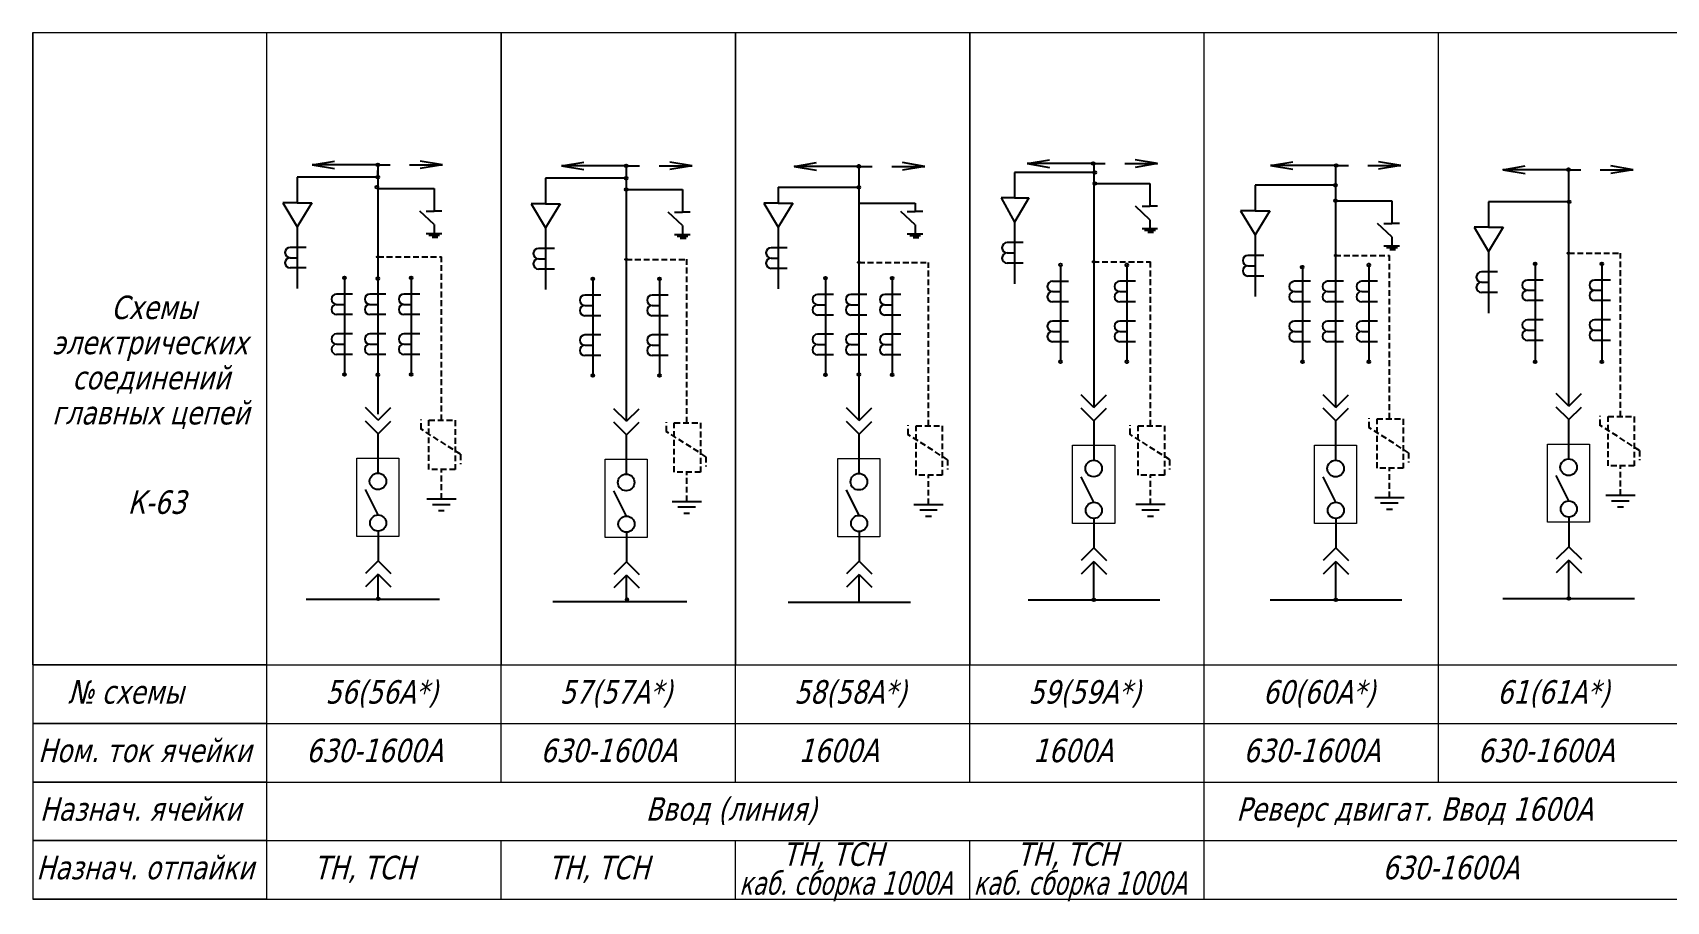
# Model space of a CAD drawing. Header units: millimetres. Extents: x -921 to 41389, y -8091 to 10490.
# Drawn here: x 40772.9 to 40912.3, y 9979.9 to 10054.1 of the extents above; entities that cross this region are included whole.
import ezdxf

# ---------------------------------------------------------------- set-up
doc = ezdxf.new("R2010")
doc.units = ezdxf.units.MM
for name, pattern in [('HIDDENX2', [0.75, 0.5, -0.25]), ('K5LT_BASIC', [0]), ('K5LT_DASHED', [6, 4, -2])]:
    doc.linetypes.add(name, pattern=pattern)
doc.layers.add('LAYER0VIEW0', color=7, linetype='Continuous')
doc.styles.get("Standard").update_dxf_attribs({"font": 'TAHOMA.TTF', "oblique": 15})

msp = doc.modelspace()

# ---------------------------------------------------------------- linework, layer by layer
at = {"color": 7, "lineweight": 18}
for p, q in [((40772.888, 10054.065), (40772.888, 9980.065)), ((40772.888, 10000.065), (40772.888, 10054.065)), ((40772.888, 10054.065), (41012.888, 10054.065)), ((40792.888, 9980.065), (40792.888, 10054.065)), ((40812.888, 10054.065), (40812.888, 10000.065)), ((40812.888, 9990.065), (40812.888, 10054.065)), ((40832.888, 10054.065), (40832.888, 10000.065)), ((40832.888, 9990.065), (40832.888, 10054.065)), ((40852.888, 10054.065), (40852.888, 10000.065)), ((40852.888, 9990.065), (40852.888, 10054.065)), ((40872.888, 9980.065), (40872.888, 10054.065)), ((40892.888, 9990.065), (40892.888, 10054.065)), ((40772.888, 10000.065), (40792.888, 10000.065)), ((40792.888, 10000.065), (40772.888, 10000.065)), ((40772.888, 10000.065), (40772.888, 9991.086)), ((40772.888, 10000.065), (41012.888, 10000.065)), ((40772.888, 9995.065), (40792.888, 9995.065)), ((40792.888, 9995.065), (40772.888, 9995.065)), ((40772.888, 9995.065), (41012.888, 9995.065)), ((40772.888, 9990.065), (40792.888, 9990.065)), ((40792.888, 9990.065), (40772.888, 9990.065)), ((40772.888, 9990.065), (41012.888, 9990.065)), ((40772.888, 9985.065), (40792.888, 9985.065)), ((40792.888, 9985.065), (40772.888, 9985.065)), ((40772.888, 9985.065), (41012.888, 9985.065)), ((40812.888, 9980.065), (40812.888, 9985.065)), ((40832.888, 9980.065), (40832.888, 9985.065)), ((40852.888, 9980.065), (40852.888, 9985.065)), ((40772.888, 9980.065), (40792.888, 9980.065)), ((40792.888, 9980.065), (40772.888, 9980.065)), ((40772.888, 9980.065), (41012.888, 9980.065))]:
    msp.add_line(p, q, dxfattribs=at)
at = {"layer": 'LAYER0VIEW0', "color": 7, "linetype": 'K5LT_BASIC'}
for p, q in [((40796.736, 10042.783), (40798.64, 10043.104)), ((40802.354, 10042.783), (40796.736, 10042.783)), ((40796.736, 10042.783), (40798.64, 10042.462)), ((40802.246, 10042.783), (40803.396, 10042.783)), ((40802.352, 10041.718), (40802.384, 10042.898)), ((40802.352, 10042.346), (40802.352, 10021.493)), ((40805.055, 10042.783), (40807.865, 10042.783)), ((40807.865, 10042.783), (40805.96, 10043.104)), ((40807.865, 10042.783), (40805.96, 10042.462)), ((40818.035, 10042.692), (40819.939, 10043.013)), ((40823.653, 10042.692), (40818.035, 10042.692)), ((40818.035, 10042.692), (40819.939, 10042.371)), ((40823.545, 10042.692), (40824.695, 10042.692)), ((40823.547, 10042.744), (40823.547, 10020.892)), ((40826.355, 10042.692), (40829.164, 10042.692)), ((40829.164, 10042.692), (40827.259, 10043.013)), ((40829.164, 10042.692), (40827.259, 10042.371)), ((40837.894, 10042.647), (40839.799, 10042.968)), ((40843.513, 10042.647), (40837.894, 10042.647)), ((40837.894, 10042.647), (40839.799, 10042.326)), ((40843.405, 10042.647), (40844.554, 10042.647)), ((40843.406, 10042.7), (40843.406, 10020.953)), ((40846.214, 10042.647), (40849.023, 10042.647)), ((40849.023, 10042.647), (40847.118, 10042.968)), ((40849.023, 10042.647), (40847.118, 10042.326)), ((40863.551, 10042.131), (40856.676, 10042.131)), ((40856.676, 10042.131), (40856.676, 10039.953)), ((40857.777, 10042.883), (40859.682, 10043.204)), ((40863.396, 10042.883), (40857.777, 10042.883)), ((40857.777, 10042.883), (40859.682, 10042.562)), ((40863.288, 10042.883), (40864.437, 10042.883)), ((40863.446, 10042.99), (40863.446, 10022.076)), ((40866.097, 10042.883), (40868.906, 10042.883)), ((40868.906, 10042.883), (40867.001, 10043.204)), ((40868.906, 10042.883), (40867.001, 10042.562)), ((40878.533, 10042.724), (40880.437, 10043.045)), ((40884.151, 10042.724), (40878.533, 10042.724)), ((40878.533, 10042.724), (40880.437, 10042.403)), ((40884.043, 10042.724), (40885.193, 10042.724)), ((40884.097, 10042.829), (40884.097, 10022.074)), ((40886.852, 10042.724), (40889.662, 10042.724)), ((40889.662, 10042.724), (40887.757, 10043.045)), ((40889.662, 10042.724), (40887.757, 10042.403)), ((40898.363, 10042.363), (40900.268, 10042.684)), ((40903.982, 10042.363), (40898.363, 10042.363)), ((40898.363, 10042.363), (40900.268, 10042.042)), ((40903.874, 10042.363), (40905.023, 10042.363)), ((40903.98, 10042.481), (40903.98, 10022.184)), ((40906.683, 10042.363), (40909.492, 10042.363)), ((40909.492, 10042.363), (40907.587, 10042.684)), ((40909.492, 10042.363), (40907.587, 10042.042)), ((40802.352, 10041.718), (40795.477, 10041.718)), ((40795.477, 10041.718), (40795.477, 10039.54)), ((40802.352, 10040.768), (40807.145, 10040.768)), ((40807.145, 10040.768), (40807.145, 10038.821)), ((40823.547, 10041.627), (40816.672, 10041.627)), ((40816.672, 10041.627), (40816.672, 10039.448)), ((40836.531, 10040.856), (40836.531, 10039.508)), ((40836.531, 10040.856), (40843.406, 10040.856)), ((40863.446, 10041.181), (40868.239, 10041.181)), ((40868.239, 10041.181), (40868.239, 10039.234)), ((40884.097, 10041.031), (40877.222, 10041.031)), ((40877.222, 10041.031), (40877.222, 10038.853)), ((40795.477, 10039.54), (40794.23, 10039.54)), ((40794.23, 10039.54), (40795.477, 10037.475)), ((40795.477, 10039.54), (40796.725, 10039.54)), ((40796.725, 10039.54), (40795.477, 10037.475)), ((40816.672, 10039.448), (40815.424, 10039.448)), ((40815.424, 10039.448), (40816.672, 10037.384)), ((40816.672, 10039.448), (40817.92, 10039.448)), ((40817.92, 10039.448), (40816.672, 10037.384)), ((40823.547, 10040.677), (40828.339, 10040.677)), ((40828.339, 10040.677), (40828.339, 10038.729)), ((40836.531, 10039.508), (40835.284, 10039.508)), ((40835.284, 10039.508), (40836.531, 10037.444)), ((40836.531, 10039.508), (40837.779, 10039.508)), ((40837.779, 10039.508), (40836.531, 10037.444)), ((40843.406, 10039.508), (40848.199, 10039.508)), ((40848.199, 10039.508), (40848.199, 10038.789)), ((40856.676, 10039.953), (40855.553, 10039.952)), ((40855.553, 10039.952), (40856.676, 10037.888)), ((40856.676, 10039.953), (40857.923, 10039.953)), ((40857.923, 10039.953), (40856.676, 10037.888)), ((40884.097, 10039.716), (40888.89, 10039.716)), ((40888.89, 10039.716), (40888.89, 10037.768)), ((40904.032, 10039.625), (40897.157, 10039.625)), ((40897.157, 10039.625), (40897.157, 10037.447)), ((40807.145, 10037.681), (40805.935, 10038.821)), ((40806.48, 10038.821), (40807.145, 10038.821)), ((40807.81, 10038.821), (40807.145, 10038.821)), ((40828.339, 10037.589), (40827.13, 10038.729)), ((40827.674, 10038.729), (40828.339, 10038.729)), ((40829.004, 10038.729), (40828.339, 10038.729)), ((40848.199, 10037.649), (40846.989, 10038.789)), ((40847.534, 10038.789), (40848.199, 10038.789)), ((40848.864, 10038.789), (40848.199, 10038.789)), ((40868.239, 10038.093), (40867.029, 10039.234)), ((40867.574, 10039.234), (40868.239, 10039.234)), ((40868.904, 10039.234), (40868.239, 10039.234)), ((40868.239, 10038.093), (40868.239, 10037.333)), ((40877.222, 10038.853), (40875.975, 10038.853)), ((40875.975, 10038.853), (40877.222, 10036.789)), ((40877.222, 10038.853), (40878.47, 10038.853)), ((40878.47, 10038.853), (40877.222, 10036.789)), ((40795.477, 10037.475), (40795.477, 10032.215)), ((40806.48, 10036.92), (40807.81, 10036.92)), ((40806.69, 10036.771), (40807.625, 10036.771)), ((40806.972, 10036.611), (40807.459, 10036.611)), ((40807.145, 10037.681), (40807.145, 10036.92)), ((40816.672, 10037.384), (40816.672, 10032.123)), ((40827.674, 10036.829), (40829.004, 10036.829)), ((40827.885, 10036.679), (40828.82, 10036.679)), ((40828.166, 10036.519), (40828.653, 10036.519)), ((40828.339, 10037.589), (40828.339, 10036.829)), ((40836.531, 10037.444), (40836.531, 10032.184)), ((40847.534, 10036.889), (40848.864, 10036.889)), ((40847.744, 10036.74), (40848.679, 10036.74)), ((40848.026, 10036.58), (40848.513, 10036.58)), ((40848.199, 10037.649), (40848.199, 10036.889)), ((40856.676, 10037.888), (40856.676, 10032.628)), ((40867.574, 10037.333), (40868.904, 10037.333)), ((40867.784, 10037.184), (40868.719, 10037.184)), ((40868.066, 10037.024), (40868.552, 10037.024)), ((40877.222, 10036.789), (40877.222, 10031.528)), ((40888.89, 10036.628), (40887.68, 10037.768)), ((40888.224, 10037.768), (40888.89, 10037.768)), ((40889.555, 10037.768), (40888.89, 10037.768)), ((40888.89, 10036.628), (40888.89, 10035.868)), ((40897.157, 10037.447), (40895.91, 10037.447)), ((40895.91, 10037.447), (40897.157, 10035.382)), ((40897.157, 10037.447), (40898.405, 10037.447)), ((40898.405, 10037.447), (40897.157, 10035.382)), ((40796.222, 10035.724), (40794.862, 10035.724)), ((40817.417, 10035.633), (40816.056, 10035.633)), ((40837.276, 10035.693), (40835.916, 10035.693)), ((40857.421, 10036.137), (40856.06, 10036.137)), ((40856.06, 10035.258), (40856.676, 10035.258)), ((40888.224, 10035.868), (40889.555, 10035.868)), ((40888.435, 10035.718), (40889.37, 10035.718)), ((40888.717, 10035.558), (40889.203, 10035.558)), ((40897.157, 10035.382), (40897.157, 10030.122)), ((40794.862, 10034.845), (40795.477, 10034.845)), ((40796.222, 10033.966), (40794.862, 10033.966)), ((40816.056, 10034.754), (40816.672, 10034.754)), ((40817.417, 10033.874), (40816.056, 10033.874)), ((40835.916, 10034.814), (40836.531, 10034.814)), ((40837.276, 10033.935), (40835.916, 10033.935)), ((40857.421, 10034.379), (40856.06, 10034.379)), ((40860.608, 10034.22), (40860.608, 10025.967)), ((40866.285, 10034.22), (40866.285, 10025.967)), ((40877.967, 10035.037), (40876.607, 10035.037)), ((40876.607, 10034.158), (40877.222, 10034.158)), ((40881.259, 10034.218), (40881.259, 10025.965)), ((40886.936, 10034.218), (40886.936, 10025.965)), ((40901.141, 10034.328), (40901.141, 10025.959)), ((40906.818, 10034.328), (40906.818, 10025.959)), ((40799.514, 10033.128), (40799.514, 10024.875)), ((40805.191, 10033.128), (40805.191, 10024.875)), ((40820.709, 10033.036), (40820.709, 10024.783)), ((40826.385, 10033.036), (40826.385, 10024.783)), ((40840.568, 10033.096), (40840.568, 10024.844)), ((40846.245, 10033.096), (40846.245, 10024.844)), ((40861.289, 10032.827), (40859.929, 10032.827)), ((40867.029, 10032.833), (40865.669, 10032.833)), ((40877.967, 10033.279), (40876.607, 10033.279)), ((40881.939, 10032.831), (40880.579, 10032.831)), ((40884.777, 10032.831), (40883.417, 10032.831)), ((40887.68, 10032.831), (40886.32, 10032.831)), ((40897.902, 10033.631), (40896.542, 10033.631)), ((40896.542, 10032.752), (40897.157, 10032.752)), ((40901.822, 10032.941), (40900.461, 10032.941)), ((40907.563, 10032.941), (40906.203, 10032.941)), ((40800.194, 10031.741), (40798.834, 10031.741)), ((40803.032, 10031.741), (40801.672, 10031.741)), ((40805.935, 10031.741), (40804.575, 10031.741)), ((40821.389, 10031.649), (40820.028, 10031.649)), ((40827.13, 10031.649), (40825.77, 10031.649)), ((40841.248, 10031.709), (40839.888, 10031.709)), ((40844.086, 10031.709), (40842.726, 10031.709)), ((40846.989, 10031.709), (40845.629, 10031.709)), ((40859.928, 10031.954), (40860.543, 10031.954)), ((40861.288, 10031.075), (40859.928, 10031.075)), ((40865.669, 10031.954), (40866.285, 10031.954)), ((40867.029, 10031.075), (40865.669, 10031.075)), ((40880.579, 10031.952), (40881.194, 10031.952)), ((40881.939, 10031.073), (40880.579, 10031.073)), ((40883.417, 10031.952), (40884.033, 10031.952)), ((40884.777, 10031.073), (40883.417, 10031.073)), ((40886.32, 10031.952), (40886.936, 10031.952)), ((40887.68, 10031.073), (40886.32, 10031.073)), ((40897.902, 10031.873), (40896.542, 10031.873)), ((40900.461, 10032.061), (40901.077, 10032.061)), ((40901.822, 10031.182), (40900.461, 10031.182)), ((40906.203, 10032.061), (40906.818, 10032.061)), ((40907.563, 10031.182), (40906.203, 10031.182)), ((40798.834, 10030.862), (40799.449, 10030.862)), ((40800.194, 10029.982), (40798.834, 10029.982)), ((40801.672, 10030.862), (40802.288, 10030.862)), ((40803.032, 10029.982), (40801.672, 10029.982)), ((40804.575, 10030.862), (40805.191, 10030.862)), ((40805.935, 10029.982), (40804.575, 10029.982)), ((40820.028, 10030.77), (40820.644, 10030.77)), ((40821.389, 10029.891), (40820.028, 10029.891)), ((40825.77, 10030.77), (40826.385, 10030.77)), ((40827.13, 10029.891), (40825.77, 10029.891)), ((40839.888, 10030.83), (40840.503, 10030.83)), ((40841.248, 10029.951), (40839.888, 10029.951)), ((40842.726, 10030.83), (40843.342, 10030.83)), ((40844.086, 10029.951), (40842.726, 10029.951)), ((40845.629, 10030.83), (40846.245, 10030.83)), ((40846.989, 10029.951), (40845.629, 10029.951)), ((40800.194, 10028.339), (40798.834, 10028.339)), ((40803.032, 10028.339), (40801.672, 10028.339)), ((40805.935, 10028.339), (40804.575, 10028.339)), ((40821.389, 10028.247), (40820.028, 10028.247)), ((40827.13, 10028.247), (40825.77, 10028.247)), ((40841.248, 10028.307), (40839.888, 10028.307)), ((40844.086, 10028.307), (40842.726, 10028.307)), ((40846.989, 10028.307), (40845.629, 10028.307)), ((40861.288, 10029.431), (40859.928, 10029.431)), ((40859.928, 10028.552), (40860.543, 10028.552)), ((40867.029, 10029.431), (40865.669, 10029.431)), ((40865.669, 10028.552), (40866.285, 10028.552)), ((40881.939, 10029.429), (40880.579, 10029.429)), ((40880.579, 10028.55), (40881.194, 10028.55)), ((40884.777, 10029.429), (40883.417, 10029.429)), ((40883.417, 10028.55), (40884.033, 10028.55)), ((40887.68, 10029.429), (40886.32, 10029.429)), ((40886.32, 10028.55), (40886.936, 10028.55)), ((40901.822, 10029.539), (40900.461, 10029.539)), ((40900.461, 10028.659), (40901.077, 10028.659)), ((40907.563, 10029.539), (40906.203, 10029.539)), ((40906.203, 10028.659), (40906.818, 10028.659)), ((40798.834, 10027.459), (40799.449, 10027.459)), ((40801.672, 10027.459), (40802.288, 10027.459)), ((40804.575, 10027.459), (40805.191, 10027.459)), ((40820.028, 10027.368), (40820.644, 10027.368)), ((40825.77, 10027.368), (40826.385, 10027.368)), ((40839.888, 10027.428), (40840.503, 10027.428)), ((40842.726, 10027.428), (40843.342, 10027.428)), ((40845.629, 10027.428), (40846.245, 10027.428)), ((40861.288, 10027.673), (40859.928, 10027.673)), ((40867.029, 10027.673), (40865.669, 10027.673)), ((40881.939, 10027.671), (40880.579, 10027.671)), ((40884.777, 10027.671), (40883.417, 10027.671)), ((40887.68, 10027.671), (40886.32, 10027.671)), ((40901.822, 10027.78), (40900.461, 10027.78)), ((40907.563, 10027.78), (40906.203, 10027.78)), ((40800.194, 10026.58), (40798.834, 10026.58)), ((40803.032, 10026.58), (40801.672, 10026.58)), ((40805.935, 10026.58), (40804.575, 10026.58)), ((40821.389, 10026.489), (40820.028, 10026.489)), ((40827.13, 10026.489), (40825.77, 10026.489)), ((40841.248, 10026.549), (40839.888, 10026.549)), ((40844.086, 10026.549), (40842.726, 10026.549)), ((40846.989, 10026.549), (40845.629, 10026.549)), ((40863.464, 10022.058), (40862.386, 10023.136)), ((40863.464, 10022.058), (40864.542, 10023.136)), ((40884.115, 10022.056), (40883.037, 10023.134)), ((40884.115, 10022.056), (40885.193, 10023.134)), ((40903.998, 10022.166), (40902.92, 10023.244)), ((40903.998, 10022.166), (40905.076, 10023.244)), ((40802.37, 10020.966), (40801.293, 10022.044)), ((40802.37, 10020.966), (40803.448, 10022.044)), ((40823.565, 10020.874), (40822.487, 10021.952)), ((40823.565, 10020.874), (40824.643, 10021.952)), ((40843.424, 10020.935), (40842.347, 10022.012)), ((40843.424, 10020.935), (40844.502, 10022.012)), ((40863.464, 10020.909), (40862.386, 10021.987)), ((40863.464, 10020.909), (40864.542, 10021.987)), ((40884.115, 10020.907), (40883.037, 10021.984)), ((40884.115, 10020.907), (40885.193, 10021.984)), ((40903.998, 10021.016), (40902.92, 10022.094)), ((40903.998, 10021.016), (40905.076, 10022.094)), ((40802.37, 10019.816), (40801.293, 10020.894)), ((40802.352, 10019.834), (40802.352, 10016.454)), ((40802.37, 10019.816), (40803.448, 10020.894)), ((40823.565, 10019.725), (40822.487, 10020.802)), ((40823.565, 10019.725), (40824.643, 10020.802)), ((40843.424, 10019.785), (40842.347, 10020.863)), ((40843.406, 10019.803), (40843.406, 10016.423)), ((40843.424, 10019.785), (40844.502, 10020.863)), ((40863.446, 10020.927), (40863.446, 10017.547)), ((40884.097, 10020.925), (40884.097, 10017.545)), ((40903.98, 10021.034), (40903.98, 10017.654)), ((40823.547, 10019.743), (40823.547, 10016.363)), ((40863.464, 10013.965), (40862.386, 10016.131)), ((40884.115, 10013.963), (40883.037, 10016.129)), ((40903.998, 10014.073), (40902.92, 10016.239)), ((40802.37, 10012.873), (40801.293, 10015.039)), ((40806.52, 10014.246), (40809.02, 10014.246)), ((40823.565, 10012.781), (40822.487, 10014.947)), ((40843.424, 10012.841), (40842.347, 10015.008)), ((40887.441, 10014.37), (40889.941, 10014.37)), ((40907.156, 10014.564), (40909.656, 10014.564)), ((40808.52, 10013.746), (40807.02, 10013.746)), ((40807.52, 10013.246), (40808.02, 10013.246)), ((40827.46, 10014.036), (40829.96, 10014.036)), ((40829.46, 10013.536), (40827.96, 10013.536)), ((40828.46, 10013.036), (40828.96, 10013.036)), ((40848.096, 10013.775), (40850.596, 10013.775)), ((40850.096, 10013.275), (40848.596, 10013.275)), ((40867.047, 10013.785), (40869.547, 10013.785)), ((40869.047, 10013.285), (40867.547, 10013.285)), ((40889.441, 10013.87), (40887.941, 10013.87)), ((40888.441, 10013.37), (40888.941, 10013.37)), ((40909.156, 10014.064), (40907.656, 10014.064)), ((40908.156, 10013.564), (40908.656, 10013.564)), ((40802.37, 10011.493), (40802.37, 10008.964)), ((40843.424, 10011.462), (40843.424, 10008.933)), ((40849.096, 10012.775), (40849.596, 10012.775)), ((40863.464, 10012.586), (40863.464, 10010.057)), ((40868.047, 10012.785), (40868.547, 10012.785)), ((40884.115, 10012.584), (40884.115, 10010.054)), ((40903.998, 10012.693), (40903.998, 10010.164)), ((40823.565, 10011.402), (40823.565, 10008.873)), ((40863.464, 10010.057), (40862.386, 10008.979)), ((40863.464, 10010.057), (40864.542, 10008.979)), ((40884.115, 10010.054), (40883.037, 10008.977)), ((40884.115, 10010.054), (40885.193, 10008.977)), ((40903.998, 10010.164), (40902.92, 10009.086)), ((40903.998, 10010.164), (40905.076, 10009.086)), ((40802.37, 10008.964), (40801.293, 10007.886)), ((40802.37, 10008.964), (40803.448, 10007.886)), ((40823.565, 10008.873), (40822.487, 10007.795)), ((40823.565, 10008.873), (40824.643, 10007.795)), ((40843.424, 10008.933), (40842.347, 10007.855)), ((40843.424, 10008.933), (40844.502, 10007.855)), ((40863.464, 10008.907), (40862.386, 10007.829)), ((40863.464, 10005.631), (40863.464, 10008.907)), ((40863.464, 10008.907), (40864.542, 10007.829)), ((40884.115, 10008.905), (40883.037, 10007.827)), ((40884.115, 10005.629), (40884.115, 10008.905)), ((40884.115, 10008.905), (40885.193, 10007.827)), ((40903.998, 10009.015), (40902.92, 10007.937)), ((40903.998, 10005.738), (40903.998, 10009.015)), ((40903.998, 10009.015), (40905.076, 10007.937)), ((40802.37, 10007.815), (40801.293, 10006.737)), ((40802.37, 10005.686), (40802.37, 10007.815)), ((40802.37, 10007.815), (40803.448, 10006.737)), ((40823.565, 10007.723), (40822.487, 10006.645)), ((40823.565, 10005.476), (40823.565, 10007.723)), ((40823.565, 10007.723), (40824.643, 10006.645)), ((40843.424, 10007.783), (40842.347, 10006.706)), ((40843.424, 10005.417), (40843.424, 10007.783)), ((40843.424, 10007.783), (40844.502, 10006.706)), ((40796.222, 10005.686), (40807.6, 10005.686)), ((40817.279, 10005.476), (40828.726, 10005.476)), ((40837.358, 10005.417), (40847.807, 10005.417)), ((40857.846, 10005.631), (40869.083, 10005.631)), ((40878.497, 10005.629), (40889.734, 10005.629)), ((40898.379, 10005.738), (40909.616, 10005.738))]:
    msp.add_line(p, q, dxfattribs=at)
at = {"layer": 'LAYER0VIEW0', "color": 7, "linetype": 'HIDDENX2'}
for p, q in [((40903.98, 10035.228), (40908.406, 10035.228)), ((40908.406, 10021.279), (40908.406, 10035.228)), ((40802.352, 10034.911), (40807.77, 10034.91)), ((40807.77, 10020.96), (40807.77, 10034.919)), ((40823.547, 10034.701), (40828.71, 10034.699)), ((40828.71, 10020.75), (40828.71, 10034.709)), ((40843.406, 10034.444), (40849.386, 10034.438)), ((40849.346, 10020.489), (40849.346, 10034.448)), ((40863.417, 10034.498), (40868.291, 10034.492)), ((40868.297, 10020.5), (40868.291, 10034.492)), ((40884.05, 10035.034), (40888.691, 10035.034)), ((40888.691, 10021.085), (40888.691, 10035.043)), ((40906.673, 10020.526), (40906.673, 10021.334)), ((40907.35, 10017.064), (40907.35, 10021.279)), ((40907.35, 10021.279), (40909.587, 10021.279)), ((40909.587, 10021.279), (40909.587, 10017.064)), ((40809.405, 10018.061), (40806.02, 10020.221)), ((40806.037, 10020.207), (40806.037, 10021.016)), ((40806.714, 10016.746), (40806.714, 10020.96)), ((40806.714, 10020.96), (40808.951, 10020.96)), ((40808.951, 10020.96), (40808.951, 10016.746)), ((40830.344, 10017.85), (40826.96, 10020.011)), ((40826.976, 10019.997), (40826.976, 10020.806)), ((40827.654, 10016.536), (40827.654, 10020.75)), ((40827.654, 10020.75), (40829.891, 10020.75)), ((40829.891, 10020.75), (40829.891, 10016.536)), ((40847.613, 10019.736), (40847.613, 10020.545)), ((40848.291, 10016.275), (40848.291, 10020.489)), ((40848.291, 10020.489), (40850.528, 10020.489)), ((40850.528, 10020.489), (40850.528, 10016.275)), ((40866.564, 10019.747), (40866.564, 10020.556)), ((40867.241, 10016.285), (40867.241, 10020.5)), ((40867.241, 10020.5), (40869.478, 10020.5)), ((40869.478, 10020.5), (40869.478, 10016.285)), ((40890.325, 10018.185), (40886.941, 10020.346)), ((40886.957, 10020.332), (40886.957, 10021.141)), ((40887.635, 10016.87), (40887.635, 10021.085)), ((40887.635, 10021.085), (40889.872, 10021.085)), ((40889.872, 10021.085), (40889.872, 10016.87)), ((40910.04, 10018.379), (40906.656, 10020.54)), ((40850.981, 10017.59), (40847.597, 10019.75)), ((40869.931, 10017.6), (40866.547, 10019.761)), ((40809.405, 10018.061), (40809.405, 10017.223)), ((40830.344, 10017.85), (40830.344, 10017.013)), ((40850.981, 10017.59), (40850.981, 10016.752)), ((40869.931, 10017.6), (40869.931, 10016.762)), ((40890.325, 10018.185), (40890.325, 10017.348)), ((40909.587, 10017.064), (40907.35, 10017.064)), ((40908.406, 10014.564), (40908.406, 10017.064)), ((40910.04, 10018.379), (40910.04, 10017.541)), ((40808.951, 10016.746), (40806.714, 10016.746)), ((40807.77, 10014.246), (40807.77, 10016.746)), ((40829.891, 10016.536), (40827.654, 10016.536)), ((40828.71, 10014.036), (40828.71, 10016.536)), ((40850.528, 10016.275), (40848.291, 10016.275)), ((40849.346, 10013.775), (40849.346, 10016.275)), ((40869.478, 10016.285), (40867.241, 10016.285)), ((40868.297, 10013.785), (40868.297, 10016.285)), ((40889.872, 10016.87), (40887.635, 10016.87)), ((40888.691, 10014.37), (40888.691, 10016.87))]:
    msp.add_line(p, q, dxfattribs=at)
at = {"layer": 'LAYER0VIEW0', "color": 7, "linetype": 'K5LT_BASIC', "lineweight": 18}
for p, q in [((40861.652, 10018.827), (40865.24, 10018.827)), ((40861.652, 10012.138), (40861.652, 10018.827)), ((40865.24, 10018.827), (40865.24, 10012.138)), ((40882.303, 10018.825), (40885.891, 10018.825)), ((40882.303, 10012.136), (40882.303, 10018.825)), ((40885.891, 10018.825), (40885.891, 10012.136)), ((40902.186, 10018.935), (40905.774, 10018.935)), ((40902.186, 10012.246), (40902.186, 10018.935)), ((40905.774, 10018.935), (40905.774, 10012.246)), ((40800.558, 10017.735), (40804.146, 10017.735)), ((40800.558, 10011.046), (40800.558, 10017.735)), ((40804.146, 10017.735), (40804.146, 10011.046)), ((40821.753, 10017.643), (40825.341, 10017.643)), ((40821.753, 10010.954), (40821.753, 10017.643)), ((40825.341, 10017.643), (40825.341, 10010.954)), ((40841.612, 10017.704), (40845.2, 10017.704)), ((40841.612, 10011.014), (40841.612, 10017.704)), ((40845.2, 10017.704), (40845.2, 10011.014)), ((40865.24, 10012.138), (40861.652, 10012.138)), ((40885.891, 10012.136), (40882.303, 10012.136)), ((40905.774, 10012.246), (40902.186, 10012.246)), ((40804.146, 10011.046), (40800.558, 10011.046)), ((40825.341, 10010.954), (40821.753, 10010.954)), ((40845.2, 10011.014), (40841.612, 10011.014))]:
    msp.add_line(p, q, dxfattribs=at)
at = {"layer": 'LAYER0VIEW0', "color": 7, "linetype": 'K5LT_BASIC'}
for centre, radius in [((40802.354, 10042.783), 0.119), ((40823.535, 10042.692), 0.119), ((40843.406, 10042.647), 0.119), ((40863.396, 10042.883), 0.119), ((40863.551, 10042.131), 0.119), ((40884.151, 10042.724), 0.119), ((40903.982, 10042.363), 0.119), ((40802.266, 10040.873), 0.119), ((40802.352, 10041.718), 0.119), ((40823.547, 10041.627), 0.119), ((40823.547, 10040.677), 0.119), ((40843.406, 10040.856), 0.119), ((40863.551, 10041.181), 0.119), ((40884.097, 10041.031), 0.119), ((40884.097, 10039.716), 0.119), ((40904.032, 10039.625), 0.119), ((40860.603, 10034.234), 0.119), ((40866.285, 10034.22), 0.119), ((40881.239, 10034.038), 0.119), ((40886.936, 10034.218), 0.119), ((40901.141, 10034.328), 0.119), ((40906.818, 10034.328), 0.119), ((40799.514, 10033.128), 0.119), ((40802.354, 10033.06), 0.119), ((40805.191, 10033.128), 0.119), ((40820.709, 10033.036), 0.119), ((40826.385, 10033.036), 0.119), ((40840.568, 10033.096), 0.119), ((40846.245, 10033.096), 0.119), ((40860.608, 10025.967), 0.119), ((40866.285, 10025.967), 0.119), ((40881.259, 10025.965), 0.119), ((40886.936, 10025.965), 0.119), ((40901.141, 10025.959), 0.119), ((40906.818, 10025.959), 0.119), ((40799.514, 10024.875), 0.119), ((40802.352, 10024.855), 0.119), ((40805.191, 10024.875), 0.119), ((40820.709, 10024.783), 0.119), ((40826.385, 10024.783), 0.119), ((40840.568, 10024.844), 0.119), ((40843.406, 10024.874), 0.119), ((40846.245, 10024.844), 0.119), ((40863.446, 10016.839), 0.708), ((40884.097, 10016.837), 0.708), ((40903.98, 10016.947), 0.708), ((40802.352, 10015.747), 0.708), ((40823.547, 10015.655), 0.708), ((40843.406, 10015.715), 0.708), ((40802.37, 10012.183), 0.69), ((40843.424, 10012.152), 0.69), ((40863.464, 10013.275), 0.69), ((40884.115, 10013.273), 0.69), ((40903.998, 10013.383), 0.69), ((40823.565, 10012.091), 0.69), ((40903.998, 10005.738), 0.119), ((40802.367, 10005.714), 0.119), ((40823.616, 10005.649), 0.119), ((40863.464, 10005.631), 0.119), ((40884.115, 10005.629), 0.119)]:
    msp.add_circle(centre, radius, dxfattribs=at)
at = {"layer": 'LAYER0VIEW0', "color": 7, "linetype": 'K5LT_DASHED'}
for centre in [(40903.98, 10035.228), (40802.352, 10034.911), (40823.547, 10034.701), (40843.406, 10034.444), (40863.446, 10034.498), (40884.097, 10035.034)]:
    msp.add_circle(centre, 0.083, dxfattribs=at)
at = {"layer": 'LAYER0VIEW0', "color": 7, "linetype": 'K5LT_BASIC'}
for centre in [(40794.862, 10035.285), (40816.056, 10035.193), (40835.916, 10035.253), (40856.06, 10035.698), (40856.06, 10034.819), (40794.862, 10034.406), (40816.056, 10034.314), (40835.916, 10034.374), (40876.607, 10034.598), (40876.607, 10033.719), (40859.928, 10032.394), (40865.669, 10032.394), (40880.579, 10032.391), (40883.417, 10032.391), (40886.32, 10032.391), (40896.542, 10033.192), (40896.542, 10032.313), (40900.461, 10032.501), (40906.203, 10032.501), (40798.834, 10031.301), (40801.672, 10031.301), (40804.575, 10031.301), (40820.028, 10031.21), (40825.77, 10031.21), (40839.888, 10031.27), (40842.726, 10031.27), (40845.629, 10031.27), (40859.928, 10031.514), (40865.669, 10031.514), (40880.579, 10031.512), (40883.417, 10031.512), (40886.32, 10031.512), (40900.461, 10031.622), (40906.203, 10031.622), (40798.834, 10030.422), (40801.672, 10030.422), (40804.575, 10030.422), (40820.028, 10030.33), (40825.77, 10030.33), (40839.888, 10030.391), (40842.726, 10030.391), (40845.629, 10030.391), (40798.834, 10027.899), (40801.672, 10027.899), (40804.575, 10027.899), (40820.028, 10027.807), (40825.77, 10027.807), (40839.888, 10027.868), (40842.726, 10027.868), (40845.629, 10027.868), (40859.928, 10028.991), (40859.928, 10028.112), (40865.669, 10028.991), (40865.669, 10028.112), (40880.579, 10028.989), (40880.579, 10028.11), (40883.417, 10028.989), (40883.417, 10028.11), (40886.32, 10028.989), (40886.32, 10028.11), (40900.461, 10029.099), (40900.461, 10028.22), (40906.203, 10029.099), (40906.203, 10028.22), (40798.834, 10027.02), (40801.672, 10027.02), (40804.575, 10027.02), (40820.028, 10026.928), (40825.77, 10026.928), (40839.888, 10026.989), (40842.726, 10026.989), (40845.629, 10026.989)]:
    msp.add_arc(centre, 0.44, 90, 270, dxfattribs=at)

# ---------------------------------------------------------------- texts
at = {"color": 7, "lineweight": 18, "oblique": 15}
for s, width, p in [('Схемы', 0.9, (40779.582, 10029.607)), ('электрических', 0.9, (40774.536, 10026.607)), ('соединений', 0.9, (40776.262, 10023.607)), ('главных цепей', 0.9, (40774.536, 10020.607)), ('К-63', 0.9, (40780.992, 10012.974)), ('  № схемы', 0.9, (40774.536, 9996.766)), ('56(56А*)', 0.9, (40797.88, 9996.766)), ('57(57А*)', 0.9, (40817.88, 9996.766)), ('58(58А*)', 0.9, (40837.88, 9996.766)), ('59(59А*)', 0.9, (40857.88, 9996.766)), ('60(60А*)', 0.9, (40877.88, 9996.766)), ('61(61А*)', 0.9, (40897.88, 9996.766)), ('Ном. ток ячейки', 0.9, (40773.344, 9991.766)), ('630-1600А', 0.9, (40796.223, 9991.766)), ('630-1600А', 0.9, (40816.223, 9991.766)), ('   1600А', 0.9, (40836.223, 9991.766)), ('   1600А', 0.9, (40856.223, 9991.766)), ('630-1600А', 0.9, (40876.223, 9991.766)), ('630-1600А', 0.9, (40896.223, 9991.766)), ('Назнач. ячейки', 0.9, (40773.493, 9986.766)), ('Ввод (линия)', 0.9, (40825.208, 9986.766)), ('Реверс двигат. Ввод 1600А', 0.9, (40875.615, 9986.766)), (' ТН, ТСН', 0.9, (40836.223, 9982.913)), (' ТН, ТСН', 0.9, (40856.223, 9982.913)), ('Назнач. отпайки', 0.9, (40773.195, 9981.766)), (' ТН, ТСН', 0.9, (40796.223, 9981.766)), (' ТН, ТСН', 0.9, (40816.223, 9981.766)), ('630-1600А', 0.9, (40888.088, 9981.766)), ('каб. сборка 1000А', 0.8, (40833.189, 9980.447)), ('каб. сборка 1000А', 0.8, (40853.189, 9980.447))]:
    msp.add_text(s, height=2, dxfattribs=dict(at, width=width)).set_placement(p)

doc.saveas('drawing.dxf')
